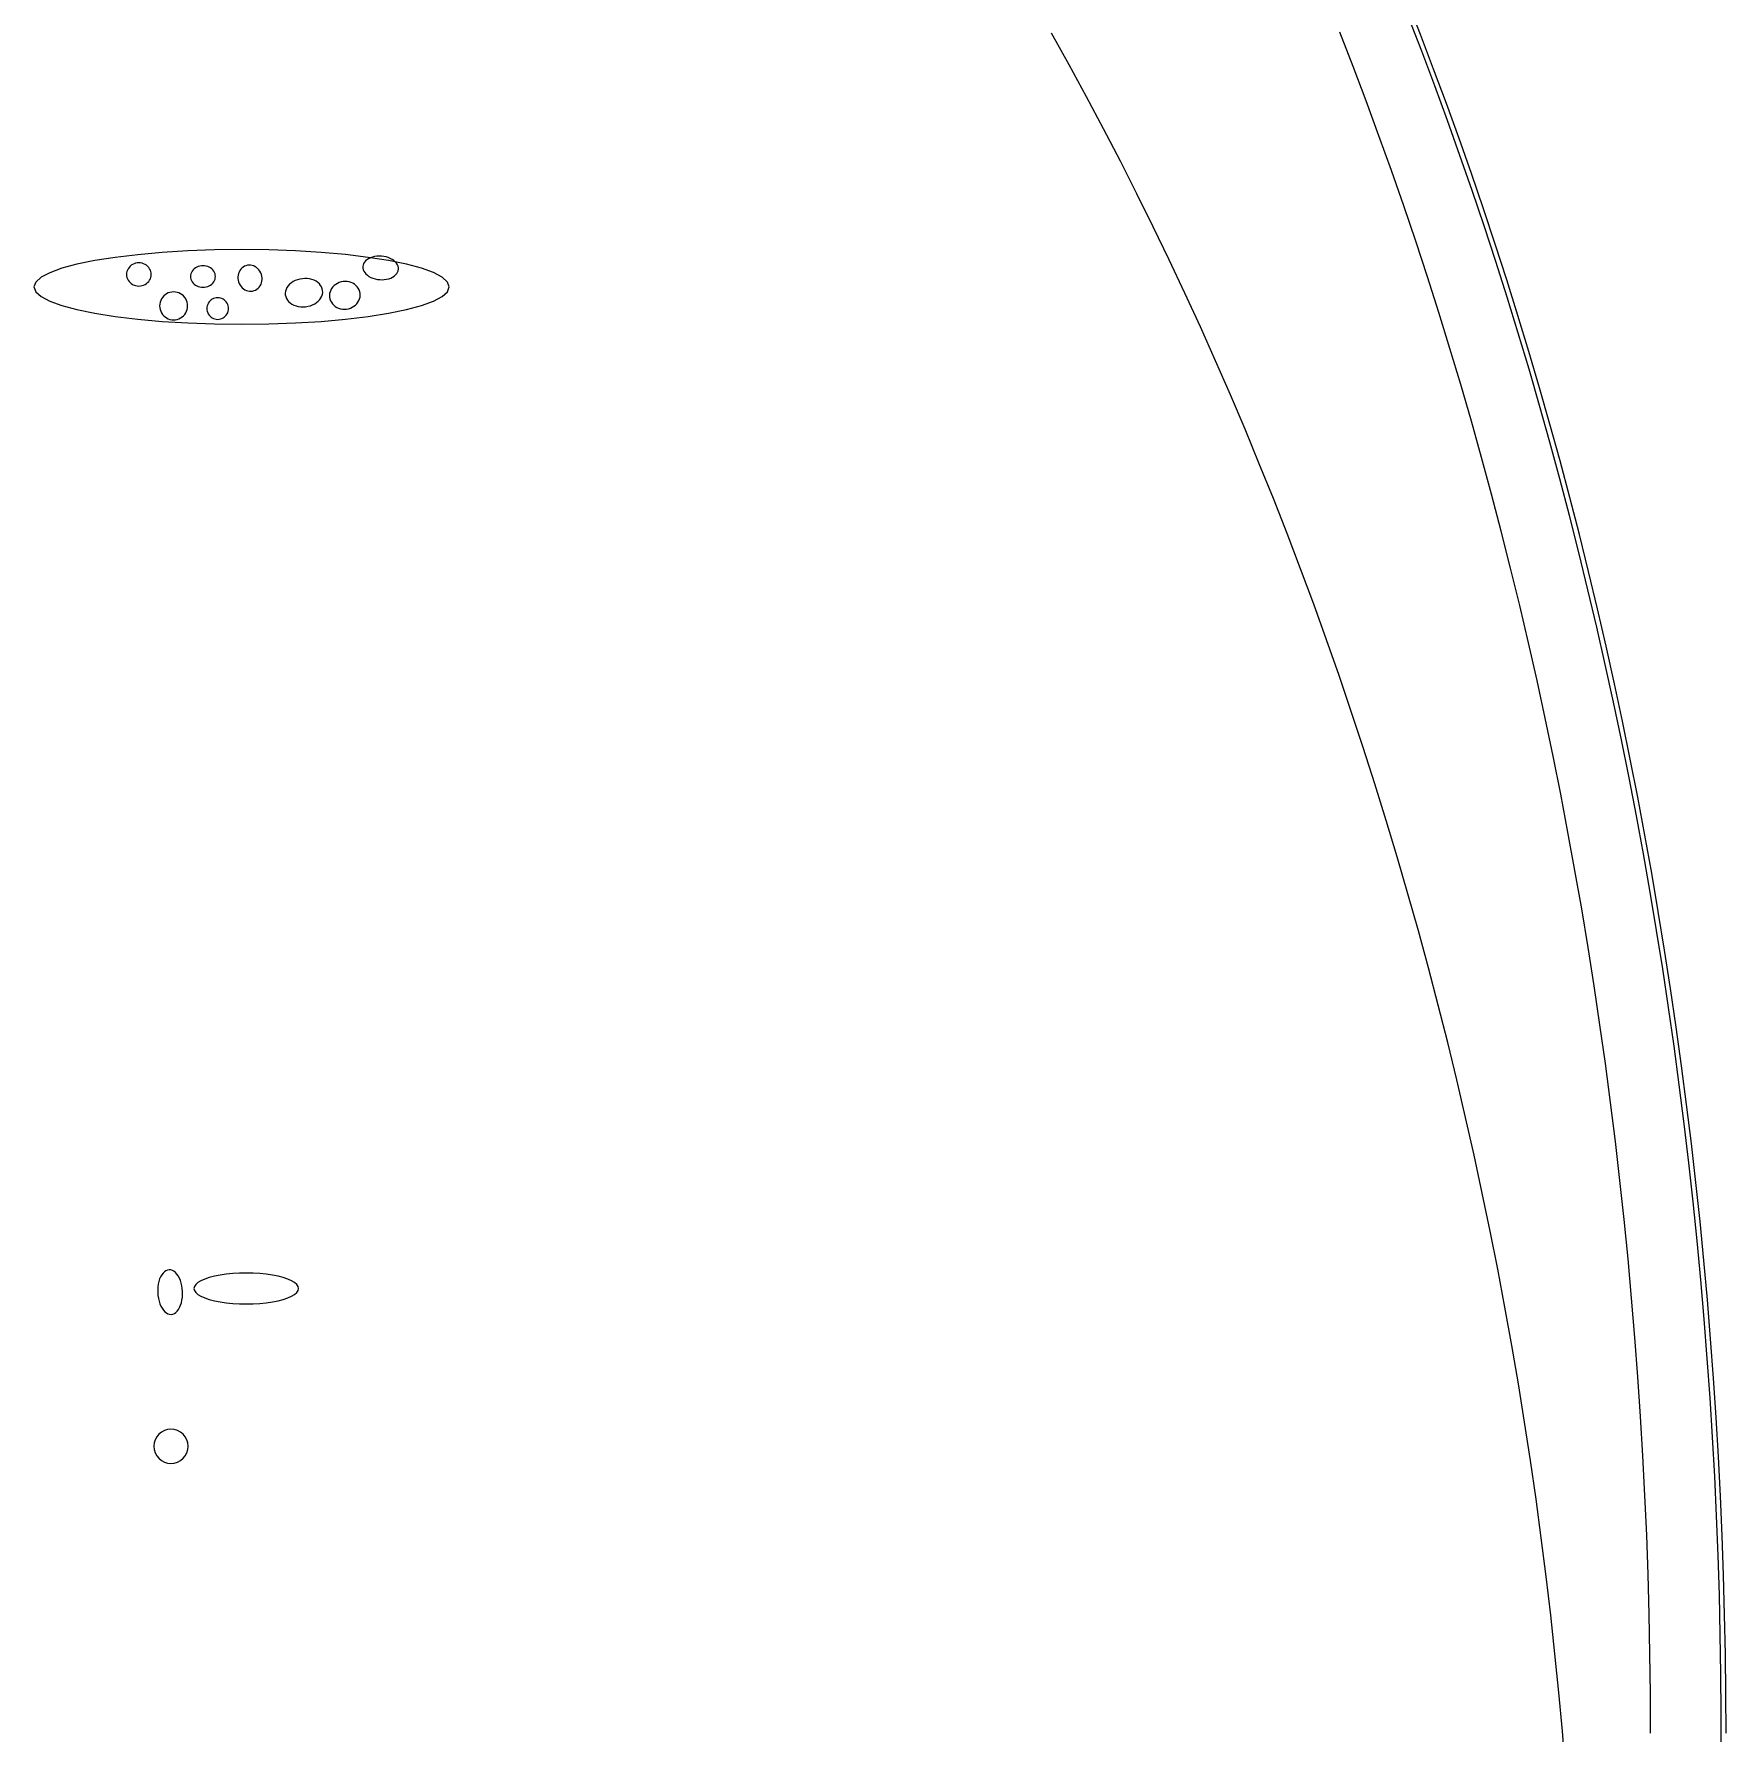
# Model space of a CAD drawing. Extents: x -1 to 217, y -22 to 302.
# Drawn here: x 136.7 to 217.1, y 139.6 to 220.4 of the extents above; entities that cross this region are included whole.
import ezdxf

# ---------------------------------------------------------------- set-up
doc = ezdxf.new("R2010")
doc.units = 0

msp = doc.modelspace()

# ---------------------------------------------------------------- linework, layer by layer
at = {"layer": 'CIRCLES'}
for p, q in [((142.396, 153.429), (142.38, 153.27)), ((142.442, 153.581), (142.396, 153.429)), ((142.517, 153.721), (142.442, 153.581)), ((142.618, 153.845), (142.517, 153.721)), ((142.741, 153.946), (142.618, 153.845)), ((142.882, 154.021), (142.741, 153.946)), ((143.034, 154.067), (142.882, 154.021)), ((143.192, 154.082), (143.034, 154.067)), ((143.351, 154.067), (143.192, 154.082)), ((143.503, 154.021), (143.351, 154.067)), ((143.644, 153.946), (143.503, 154.021)), ((143.767, 153.845), (143.644, 153.946)), ((143.868, 153.721), (143.767, 153.845)), ((143.943, 153.581), (143.868, 153.721)), ((143.989, 153.429), (143.943, 153.581)), ((144.005, 153.27), (143.989, 153.429)), ((142.38, 153.27), (142.396, 153.112)), ((142.396, 153.112), (142.442, 152.959)), ((142.442, 152.959), (142.517, 152.819)), ((142.517, 152.819), (142.618, 152.696)), ((142.618, 152.696), (142.741, 152.595)), ((142.741, 152.595), (142.882, 152.52)), ((143.503, 152.52), (143.644, 152.595)), ((143.644, 152.595), (143.767, 152.696)), ((143.767, 152.696), (143.868, 152.819)), ((143.868, 152.819), (143.943, 152.959)), ((143.943, 152.959), (143.989, 153.112)), ((143.989, 153.112), (144.005, 153.27)), ((142.882, 152.52), (143.034, 152.474)), ((143.034, 152.474), (143.192, 152.458)), ((143.192, 152.458), (143.351, 152.474)), ((143.351, 152.474), (143.503, 152.52))]:
    msp.add_line(p, q, dxfattribs=at)
at = {"layer": 'ELLIPSES'}
for p, q in [((202.58, 220.342), (201.943, 221.964)), ((185.881, 218.905), (185.044, 220.404)), ((199.376, 218.828), (198.741, 220.454)), ((202.638, 219.549), (202.006, 221.176)), ((203.204, 218.709), (202.58, 220.342)), ((186.705, 217.392), (185.881, 218.905)), ((199.998, 217.19), (199.376, 218.828)), ((203.257, 217.911), (202.638, 219.549)), ((203.816, 217.065), (203.204, 218.709)), ((187.517, 215.867), (186.705, 217.392)), ((200.606, 215.541), (199.998, 217.19)), ((203.863, 216.262), (203.257, 217.911)), ((204.415, 215.411), (203.816, 217.065)), ((188.316, 214.329), (187.517, 215.867)), ((204.456, 214.603), (203.863, 216.262)), ((201.202, 213.881), (200.606, 215.541)), ((205, 213.746), (204.415, 215.411)), ((189.102, 212.778), (188.316, 214.329)), ((205.036, 212.933), (204.456, 214.603)), ((201.784, 212.211), (201.202, 213.881)), ((205.573, 212.072), (205, 213.746)), ((189.875, 211.215), (189.102, 212.778)), ((205.603, 211.254), (205.036, 212.933)), ((202.353, 210.531), (201.784, 212.211)), ((206.132, 210.388), (205.573, 212.072)), ((190.636, 209.64), (189.875, 211.215)), ((206.157, 209.565), (205.603, 211.254)), ((142.775, 209.99), (141.618, 209.887)), ((143.998, 210.065), (142.775, 209.99)), ((145.264, 210.11), (143.998, 210.065)), ((146.552, 210.125), (145.264, 210.11)), ((147.84, 210.11), (146.552, 210.125)), ((149.106, 210.065), (147.84, 210.11)), ((150.328, 209.991), (149.106, 210.065)), ((151.486, 209.889), (150.328, 209.991)), ((202.909, 208.84), (202.353, 210.531)), ((206.679, 208.694), (206.132, 210.388)), ((138.006, 209.239), (137.435, 209.031)), ((138.723, 209.431), (138.006, 209.239)), ((139.574, 209.606), (138.723, 209.431)), ((140.544, 209.759), (139.574, 209.606)), ((141.618, 209.887), (140.544, 209.759)), ((141.098, 209.089), (141.083, 209.019)), ((141.123, 209.157), (141.098, 209.089)), ((141.157, 209.222), (141.123, 209.157)), ((141.2, 209.282), (141.157, 209.222)), ((141.251, 209.336), (141.2, 209.282)), ((141.309, 209.383), (141.251, 209.336)), ((141.373, 209.423), (141.309, 209.383)), ((141.443, 209.455), (141.373, 209.423)), ((141.516, 209.478), (141.443, 209.455)), ((141.591, 209.492), (141.516, 209.478)), ((141.668, 209.497), (141.591, 209.492)), ((141.746, 209.492), (141.668, 209.497)), ((141.821, 209.478), (141.746, 209.492)), ((141.894, 209.455), (141.821, 209.478)), ((141.964, 209.423), (141.894, 209.455)), ((142.028, 209.383), (141.964, 209.423)), ((142.086, 209.336), (142.028, 209.383)), ((142.137, 209.282), (142.086, 209.336)), ((142.18, 209.222), (142.137, 209.282)), ((142.214, 209.157), (142.18, 209.222)), ((142.239, 209.089), (142.214, 209.157)), ((142.254, 209.019), (142.239, 209.089)), ((144.204, 209.107), (144.17, 209.047)), ((144.247, 209.163), (144.204, 209.107)), ((144.298, 209.213), (144.247, 209.163)), ((144.356, 209.257), (144.298, 209.213)), ((144.421, 209.295), (144.356, 209.257)), ((144.49, 209.324), (144.421, 209.295)), ((144.563, 209.346), (144.49, 209.324)), ((144.639, 209.359), (144.563, 209.346)), ((144.716, 209.363), (144.639, 209.359)), ((144.794, 209.359), (144.716, 209.363)), ((144.87, 209.346), (144.794, 209.359)), ((144.943, 209.324), (144.87, 209.346)), ((145.012, 209.295), (144.943, 209.324)), ((145.077, 209.257), (145.012, 209.295)), ((145.135, 209.213), (145.077, 209.257)), ((145.186, 209.163), (145.135, 209.213)), ((145.229, 209.107), (145.186, 209.163)), ((145.263, 209.047), (145.229, 209.107)), ((146.466, 209.13), (146.43, 209.061)), ((146.511, 209.193), (146.466, 209.13)), ((146.563, 209.248), (146.511, 209.193)), ((146.622, 209.295), (146.563, 209.248)), ((146.686, 209.333), (146.622, 209.295)), ((146.756, 209.362), (146.686, 209.333)), ((146.828, 209.381), (146.756, 209.362)), ((146.903, 209.389), (146.828, 209.381)), ((146.978, 209.386), (146.903, 209.389)), ((147.053, 209.373), (146.978, 209.386)), ((147.126, 209.35), (147.053, 209.373)), ((147.197, 209.316), (147.126, 209.35)), ((147.263, 209.274), (147.197, 209.316)), ((147.324, 209.222), (147.263, 209.274)), ((147.378, 209.163), (147.324, 209.222)), ((147.425, 209.098), (147.378, 209.163)), ((147.464, 209.026), (147.425, 209.098)), ((152.559, 209.76), (151.486, 209.889)), ((152.321, 209.393), (152.308, 209.321)), ((152.308, 209.321), (152.31, 209.247)), ((152.31, 209.247), (152.326, 209.174)), ((152.348, 209.463), (152.321, 209.393)), ((152.326, 209.174), (152.356, 209.103)), ((152.388, 209.529), (152.348, 209.463)), ((152.356, 209.103), (152.401, 209.034)), ((152.442, 209.59), (152.388, 209.529)), ((152.509, 209.646), (152.442, 209.59)), ((152.586, 209.696), (152.509, 209.646)), ((153.53, 209.607), (152.559, 209.76)), ((152.673, 209.737), (152.586, 209.696)), ((152.768, 209.771), (152.673, 209.737)), ((152.87, 209.796), (152.768, 209.771)), ((152.977, 209.811), (152.87, 209.796)), ((153.086, 209.817), (152.977, 209.811)), ((153.197, 209.814), (153.086, 209.817)), ((153.308, 209.8), (153.197, 209.814)), ((153.415, 209.778), (153.308, 209.8)), ((153.519, 209.747), (153.415, 209.778)), ((153.616, 209.707), (153.519, 209.747)), ((154.381, 209.433), (153.53, 209.607)), ((153.705, 209.66), (153.616, 209.707)), ((153.784, 209.605), (153.705, 209.66)), ((153.853, 209.545), (153.784, 209.605)), ((153.91, 209.48), (153.853, 209.545)), ((153.955, 209.411), (153.91, 209.48)), ((153.985, 209.339), (153.955, 209.411)), ((153.963, 209.051), (153.99, 209.121)), ((154.001, 209.266), (153.985, 209.339)), ((153.99, 209.121), (154.003, 209.193)), ((154.003, 209.193), (154.001, 209.266)), ((155.098, 209.241), (154.381, 209.433)), ((155.669, 209.033), (155.098, 209.241)), ((191.383, 208.053), (190.636, 209.64)), ((206.698, 207.867), (206.157, 209.565)), ((136.768, 208.584), (136.684, 208.353)), ((136.684, 208.353), (136.768, 208.122)), ((137.02, 208.811), (136.768, 208.584)), ((137.435, 209.031), (137.02, 208.811)), ((141.083, 209.019), (141.078, 208.947)), ((141.078, 208.947), (141.083, 208.875)), ((141.083, 208.875), (141.098, 208.804)), ((141.098, 208.804), (141.123, 208.736)), ((141.123, 208.736), (141.157, 208.672)), ((141.157, 208.672), (141.2, 208.612)), ((141.2, 208.612), (141.251, 208.558)), ((141.251, 208.558), (141.309, 208.51)), ((141.309, 208.51), (141.373, 208.47)), ((141.373, 208.47), (141.443, 208.438)), ((141.443, 208.438), (141.516, 208.415)), ((141.516, 208.415), (141.591, 208.401)), ((141.591, 208.401), (141.668, 208.397)), ((141.668, 208.397), (141.746, 208.401)), ((141.746, 208.401), (141.821, 208.415)), ((141.821, 208.415), (141.894, 208.438)), ((141.894, 208.438), (141.964, 208.47)), ((141.964, 208.47), (142.028, 208.51)), ((142.028, 208.51), (142.086, 208.558)), ((142.086, 208.558), (142.137, 208.612)), ((142.137, 208.612), (142.18, 208.672)), ((142.18, 208.672), (142.214, 208.736)), ((142.214, 208.736), (142.239, 208.804)), ((142.239, 208.804), (142.254, 208.875)), ((142.259, 208.947), (142.254, 209.019)), ((142.254, 208.875), (142.259, 208.947)), ((144.13, 208.918), (144.125, 208.852)), ((144.125, 208.852), (144.13, 208.785)), ((144.145, 208.984), (144.13, 208.918)), ((144.13, 208.785), (144.145, 208.719)), ((144.17, 209.047), (144.145, 208.984)), ((144.145, 208.719), (144.17, 208.656)), ((144.17, 208.656), (144.204, 208.596)), ((144.204, 208.596), (144.247, 208.54)), ((144.247, 208.54), (144.298, 208.49)), ((144.298, 208.49), (144.356, 208.446)), ((144.356, 208.446), (144.421, 208.408)), ((144.421, 208.408), (144.49, 208.379)), ((144.49, 208.379), (144.563, 208.357)), ((144.563, 208.357), (144.639, 208.344)), ((144.639, 208.344), (144.716, 208.34)), ((144.716, 208.34), (144.794, 208.344)), ((144.794, 208.344), (144.87, 208.357)), ((144.87, 208.357), (144.943, 208.379)), ((144.943, 208.379), (145.012, 208.408)), ((145.012, 208.408), (145.077, 208.446)), ((145.077, 208.446), (145.135, 208.49)), ((145.135, 208.49), (145.186, 208.54)), ((145.186, 208.54), (145.229, 208.596)), ((145.229, 208.596), (145.263, 208.656)), ((145.288, 208.984), (145.263, 209.047)), ((145.263, 208.656), (145.288, 208.719)), ((145.303, 208.918), (145.288, 208.984)), ((145.288, 208.719), (145.303, 208.785)), ((145.308, 208.852), (145.303, 208.918)), ((145.303, 208.785), (145.308, 208.852)), ((146.384, 208.91), (146.376, 208.83)), ((146.376, 208.83), (146.377, 208.749)), ((146.377, 208.749), (146.389, 208.669)), ((146.402, 208.987), (146.384, 208.91)), ((146.389, 208.669), (146.41, 208.59)), ((146.43, 209.061), (146.402, 208.987)), ((146.41, 208.59), (146.44, 208.514)), ((146.44, 208.514), (146.479, 208.443)), ((146.479, 208.443), (146.526, 208.377)), ((146.526, 208.377), (146.581, 208.318)), ((146.581, 208.318), (146.642, 208.267)), ((147.283, 208.245), (147.342, 208.292)), ((147.342, 208.292), (147.394, 208.348)), ((147.394, 208.348), (147.439, 208.41)), ((147.439, 208.41), (147.475, 208.479)), ((147.495, 208.951), (147.464, 209.026)), ((147.475, 208.479), (147.502, 208.553)), ((147.516, 208.872), (147.495, 208.951)), ((147.502, 208.553), (147.52, 208.63)), ((147.527, 208.791), (147.516, 208.872)), ((147.52, 208.63), (147.529, 208.71)), ((147.529, 208.71), (147.527, 208.791)), ((148.709, 208.324), (148.667, 208.24)), ((148.765, 208.404), (148.709, 208.324)), ((148.834, 208.478), (148.765, 208.404)), ((148.915, 208.546), (148.834, 208.478)), ((149.006, 208.605), (148.915, 208.546)), ((149.105, 208.656), (149.006, 208.605)), ((149.212, 208.697), (149.105, 208.656)), ((149.324, 208.727), (149.212, 208.697)), ((149.439, 208.746), (149.324, 208.727)), ((149.556, 208.753), (149.439, 208.746)), ((149.672, 208.75), (149.556, 208.753)), ((149.785, 208.734), (149.672, 208.75)), ((149.894, 208.708), (149.785, 208.734)), ((149.996, 208.671), (149.894, 208.708)), ((150.09, 208.623), (149.996, 208.671)), ((150.174, 208.567), (150.09, 208.623)), ((150.247, 208.502), (150.174, 208.567)), ((150.307, 208.429), (150.247, 208.502)), ((150.354, 208.351), (150.307, 208.429)), ((150.386, 208.269), (150.354, 208.351)), ((150.831, 208.282), (150.787, 208.205)), ((150.886, 208.354), (150.831, 208.282)), ((150.951, 208.419), (150.886, 208.354)), ((151.024, 208.476), (150.951, 208.419)), ((151.105, 208.524), (151.024, 208.476)), ((151.192, 208.563), (151.105, 208.524)), ((151.283, 208.591), (151.192, 208.563)), ((151.377, 208.608), (151.283, 208.591)), ((151.473, 208.614), (151.377, 208.608)), ((151.568, 208.609), (151.473, 208.614)), ((151.662, 208.593), (151.568, 208.609)), ((151.752, 208.565), (151.662, 208.593)), ((151.837, 208.528), (151.752, 208.565)), ((151.915, 208.48), (151.837, 208.528)), ((151.986, 208.424), (151.915, 208.48)), ((152.047, 208.359), (151.986, 208.424)), ((152.099, 208.288), (152.047, 208.359)), ((152.139, 208.211), (152.099, 208.288)), ((152.401, 209.034), (152.458, 208.969)), ((152.458, 208.969), (152.527, 208.908)), ((152.527, 208.908), (152.606, 208.854)), ((152.606, 208.854), (152.695, 208.807)), ((152.695, 208.807), (152.792, 208.767)), ((152.792, 208.767), (152.896, 208.736)), ((152.896, 208.736), (153.003, 208.713)), ((153.003, 208.713), (153.114, 208.7)), ((153.114, 208.7), (153.225, 208.697)), ((153.225, 208.697), (153.334, 208.703)), ((153.334, 208.703), (153.441, 208.718)), ((153.441, 208.718), (153.543, 208.743)), ((153.543, 208.743), (153.638, 208.776)), ((153.638, 208.776), (153.725, 208.818)), ((153.725, 208.818), (153.802, 208.867)), ((153.802, 208.867), (153.869, 208.923)), ((153.869, 208.923), (153.922, 208.985)), ((153.922, 208.985), (153.963, 209.051)), ((156.084, 208.814), (155.669, 209.033)), ((156.336, 208.586), (156.084, 208.814)), ((156.42, 208.355), (156.336, 208.586)), ((156.336, 208.124), (156.42, 208.355)), ((203.451, 207.14), (202.909, 208.84)), ((207.212, 206.991), (206.679, 208.694)), ((136.768, 208.122), (137.02, 207.894)), ((137.02, 207.894), (137.435, 207.675)), ((137.435, 207.675), (138.006, 207.467)), ((142.661, 207.541), (142.655, 207.454)), ((142.678, 207.626), (142.661, 207.541)), ((142.706, 207.709), (142.678, 207.626)), ((142.744, 207.787), (142.706, 207.709)), ((142.793, 207.859), (142.744, 207.787)), ((142.85, 207.924), (142.793, 207.859)), ((142.915, 207.981), (142.85, 207.924)), ((142.987, 208.03), (142.915, 207.981)), ((143.065, 208.068), (142.987, 208.03)), ((143.148, 208.096), (143.065, 208.068)), ((143.233, 208.113), (143.148, 208.096)), ((143.32, 208.119), (143.233, 208.113)), ((143.406, 208.113), (143.32, 208.119)), ((143.491, 208.096), (143.406, 208.113)), ((143.574, 208.068), (143.491, 208.096)), ((143.652, 208.03), (143.574, 208.068)), ((143.724, 207.981), (143.652, 208.03)), ((143.789, 207.924), (143.724, 207.981)), ((143.846, 207.859), (143.789, 207.924)), ((143.895, 207.787), (143.846, 207.859)), ((143.933, 207.709), (143.895, 207.787)), ((143.961, 207.626), (143.933, 207.709)), ((143.978, 207.541), (143.961, 207.626)), ((143.984, 207.454), (143.978, 207.541)), ((144.94, 207.524), (144.919, 207.46)), ((144.97, 207.584), (144.94, 207.524)), ((145.007, 207.64), (144.97, 207.584)), ((145.052, 207.691), (145.007, 207.64)), ((145.102, 207.735), (145.052, 207.691)), ((145.158, 207.772), (145.102, 207.735)), ((145.218, 207.802), (145.158, 207.772)), ((145.282, 207.824), (145.218, 207.802)), ((145.348, 207.837), (145.282, 207.824)), ((145.415, 207.841), (145.348, 207.837)), ((145.482, 207.837), (145.415, 207.841)), ((145.548, 207.824), (145.482, 207.837)), ((145.612, 207.802), (145.548, 207.824)), ((145.672, 207.772), (145.612, 207.802)), ((145.728, 207.735), (145.672, 207.772)), ((145.778, 207.691), (145.728, 207.735)), ((145.823, 207.64), (145.778, 207.691)), ((145.86, 207.584), (145.823, 207.64)), ((145.89, 207.524), (145.86, 207.584)), ((145.911, 207.46), (145.89, 207.524)), ((146.642, 208.267), (146.708, 208.224)), ((146.708, 208.224), (146.778, 208.191)), ((146.778, 208.191), (146.851, 208.168)), ((146.851, 208.168), (146.926, 208.154)), ((146.926, 208.154), (147.002, 208.152)), ((147.002, 208.152), (147.076, 208.16)), ((147.076, 208.16), (147.149, 208.178)), ((147.149, 208.178), (147.218, 208.207)), ((147.218, 208.207), (147.283, 208.245)), ((148.639, 208.154), (148.626, 208.065)), ((148.626, 208.065), (148.628, 207.978)), ((148.628, 207.978), (148.646, 207.892)), ((148.667, 208.24), (148.639, 208.154)), ((148.646, 207.892), (148.679, 207.809)), ((148.679, 207.809), (148.725, 207.731)), ((148.725, 207.731), (148.786, 207.659)), ((148.786, 207.659), (148.859, 207.594)), ((148.859, 207.594), (148.943, 207.537)), ((148.943, 207.537), (149.037, 207.49)), ((149.037, 207.49), (149.139, 207.452)), ((149.82, 207.464), (149.927, 207.504)), ((149.927, 207.504), (150.027, 207.555)), ((150.027, 207.555), (150.117, 207.614)), ((150.117, 207.614), (150.198, 207.682)), ((150.198, 207.682), (150.267, 207.756)), ((150.267, 207.756), (150.323, 207.836)), ((150.323, 207.836), (150.366, 207.92)), ((150.366, 207.92), (150.393, 208.007)), ((150.404, 208.183), (150.386, 208.269)), ((150.393, 208.007), (150.406, 208.095)), ((150.406, 208.095), (150.404, 208.183)), ((150.734, 208.038), (150.725, 207.952)), ((150.725, 207.952), (150.73, 207.866)), ((150.73, 207.866), (150.746, 207.782)), ((150.754, 208.123), (150.734, 208.038)), ((150.746, 207.782), (150.775, 207.7)), ((150.787, 208.205), (150.754, 208.123)), ((150.775, 207.7), (150.816, 207.623)), ((150.816, 207.623), (150.867, 207.552)), ((150.867, 207.552), (150.929, 207.487)), ((150.929, 207.487), (150.999, 207.431)), ((151.89, 207.435), (151.964, 207.492)), ((151.964, 207.492), (152.028, 207.557)), ((152.028, 207.557), (152.083, 207.629)), ((152.083, 207.629), (152.127, 207.707)), ((152.127, 207.707), (152.16, 207.788)), ((152.168, 208.129), (152.139, 208.211)), ((152.16, 207.788), (152.181, 207.873)), ((152.185, 208.045), (152.168, 208.129)), ((152.181, 207.873), (152.189, 207.959)), ((152.189, 207.959), (152.185, 208.045)), ((155.098, 207.469), (155.669, 207.677)), ((155.669, 207.677), (156.084, 207.897)), ((156.084, 207.897), (156.336, 208.124)), ((192.117, 206.455), (191.383, 208.053)), ((207.225, 206.159), (206.698, 207.867)), ((138.006, 207.467), (138.723, 207.275)), ((138.723, 207.275), (139.574, 207.101)), ((139.574, 207.101), (140.545, 206.948)), ((140.545, 206.948), (141.618, 206.819)), ((141.618, 206.819), (142.776, 206.717)), ((142.655, 207.454), (142.661, 207.368)), ((142.661, 207.368), (142.678, 207.283)), ((142.678, 207.283), (142.706, 207.2)), ((142.706, 207.2), (142.744, 207.122)), ((142.744, 207.122), (142.793, 207.05)), ((142.776, 206.717), (143.998, 206.643)), ((142.793, 207.05), (142.85, 206.985)), ((142.85, 206.985), (142.915, 206.928)), ((142.915, 206.928), (142.987, 206.879)), ((142.987, 206.879), (143.065, 206.841)), ((143.065, 206.841), (143.148, 206.813)), ((143.148, 206.813), (143.233, 206.796)), ((143.233, 206.796), (143.32, 206.79)), ((143.32, 206.79), (143.406, 206.796)), ((143.406, 206.796), (143.491, 206.813)), ((143.491, 206.813), (143.574, 206.841)), ((143.574, 206.841), (143.652, 206.879)), ((143.652, 206.879), (143.724, 206.928)), ((143.724, 206.928), (143.789, 206.985)), ((143.789, 206.985), (143.846, 207.05)), ((143.846, 207.05), (143.895, 207.122)), ((143.895, 207.122), (143.933, 207.2)), ((143.933, 207.2), (143.961, 207.283)), ((143.961, 207.283), (143.978, 207.368)), ((143.978, 207.368), (143.984, 207.454)), ((144.906, 207.395), (144.901, 207.328)), ((144.901, 207.328), (144.906, 207.26)), ((144.919, 207.46), (144.906, 207.395)), ((144.906, 207.26), (144.919, 207.195)), ((144.919, 207.195), (144.94, 207.131)), ((144.94, 207.131), (144.97, 207.071)), ((144.97, 207.071), (145.007, 207.015)), ((145.007, 207.015), (145.052, 206.964)), ((145.052, 206.964), (145.102, 206.92)), ((145.102, 206.92), (145.158, 206.883)), ((145.158, 206.883), (145.218, 206.853)), ((145.218, 206.853), (145.282, 206.831)), ((145.282, 206.831), (145.348, 206.818)), ((145.348, 206.818), (145.415, 206.814)), ((145.415, 206.814), (145.482, 206.818)), ((145.482, 206.818), (145.548, 206.831)), ((145.548, 206.831), (145.612, 206.853)), ((145.612, 206.853), (145.672, 206.883)), ((145.672, 206.883), (145.728, 206.92)), ((145.728, 206.92), (145.778, 206.964)), ((145.778, 206.964), (145.823, 207.015)), ((145.823, 207.015), (145.86, 207.071)), ((145.86, 207.071), (145.89, 207.131)), ((145.89, 207.131), (145.911, 207.195)), ((145.924, 207.395), (145.911, 207.46)), ((145.911, 207.195), (145.924, 207.26)), ((145.929, 207.328), (145.924, 207.395)), ((145.924, 207.26), (145.929, 207.328)), ((149.106, 206.643), (150.328, 206.718)), ((149.139, 207.452), (149.247, 207.426)), ((149.247, 207.426), (149.361, 207.411)), ((149.361, 207.411), (149.476, 207.407)), ((149.476, 207.407), (149.593, 207.414)), ((149.593, 207.414), (149.708, 207.434)), ((149.708, 207.434), (149.82, 207.464)), ((150.328, 206.718), (151.486, 206.821)), ((150.999, 207.431), (151.078, 207.383)), ((151.078, 207.383), (151.163, 207.346)), ((151.163, 207.346), (151.253, 207.318)), ((151.253, 207.318), (151.346, 207.302)), ((151.346, 207.302), (151.442, 207.297)), ((151.442, 207.297), (151.537, 207.303)), ((151.486, 206.821), (152.559, 206.949)), ((151.537, 207.303), (151.632, 207.32)), ((151.632, 207.32), (151.723, 207.348)), ((151.723, 207.348), (151.81, 207.387)), ((151.81, 207.387), (151.89, 207.435)), ((152.559, 206.949), (153.53, 207.102)), ((153.53, 207.102), (154.381, 207.277)), ((154.381, 207.277), (155.098, 207.469)), ((203.98, 205.43), (203.451, 207.14)), ((207.732, 205.279), (207.212, 206.991)), ((143.998, 206.643), (145.264, 206.598)), ((145.264, 206.598), (146.552, 206.583)), ((146.552, 206.583), (147.84, 206.598)), ((147.84, 206.598), (149.106, 206.643)), ((192.838, 204.845), (192.117, 206.455)), ((207.739, 204.443), (207.225, 206.159)), ((204.495, 203.711), (203.98, 205.43)), ((208.238, 203.559), (207.732, 205.279)), ((193.545, 203.225), (192.838, 204.845)), ((208.239, 202.718), (207.739, 204.443)), ((204.996, 201.982), (204.495, 203.711)), ((208.731, 201.829), (208.238, 203.559)), ((194.239, 201.594), (193.545, 203.225)), ((208.726, 200.984), (208.239, 202.718)), ((205.484, 200.245), (204.996, 201.982)), ((209.21, 200.092), (208.731, 201.829)), ((194.919, 199.952), (194.239, 201.594)), ((205.957, 198.5), (205.484, 200.245)), ((209.2, 199.242), (208.726, 200.984)), ((195.586, 198.3), (194.919, 199.952)), ((209.676, 198.346), (209.21, 200.092)), ((209.659, 197.492), (209.2, 199.242)), ((196.238, 196.637), (195.586, 198.3)), ((206.417, 196.746), (205.957, 198.5)), ((210.128, 196.592), (209.676, 198.346)), ((210.105, 195.734), (209.659, 197.492)), ((196.877, 194.965), (196.238, 196.637)), ((206.863, 194.984), (206.417, 196.746)), ((210.566, 194.831), (210.128, 196.592)), ((210.537, 193.969), (210.105, 195.734)), ((197.502, 193.284), (196.877, 194.965)), ((207.295, 193.214), (206.863, 194.984)), ((210.99, 193.062), (210.566, 194.831)), ((210.956, 192.196), (210.537, 193.969)), ((198.112, 191.593), (197.502, 193.284)), ((207.713, 191.436), (207.295, 193.214)), ((211.401, 191.286), (210.99, 193.062)), ((211.36, 190.416), (210.956, 192.196)), ((198.709, 189.894), (198.112, 191.593)), ((208.117, 189.652), (207.713, 191.436)), ((211.797, 189.503), (211.401, 191.286)), ((199.291, 188.185), (198.709, 189.894)), ((211.751, 188.629), (211.36, 190.416)), ((208.506, 187.86), (208.117, 189.652)), ((212.18, 187.714), (211.797, 189.503)), ((199.858, 186.468), (199.291, 188.185)), ((212.127, 186.836), (211.751, 188.629)), ((208.882, 186.061), (208.506, 187.86)), ((212.549, 185.918), (212.18, 187.714)), ((212.489, 185.036), (212.127, 186.836)), ((200.411, 184.743), (199.858, 186.468)), ((209.243, 184.256), (208.882, 186.061)), ((212.903, 184.115), (212.549, 185.918)), ((212.838, 183.231), (212.489, 185.036)), ((200.95, 183.01), (200.411, 184.743)), ((209.589, 182.444), (209.243, 184.256)), ((213.244, 182.307), (212.903, 184.115)), ((201.474, 181.269), (200.95, 183.01)), ((213.172, 181.419), (212.838, 183.231)), ((209.921, 180.626), (209.589, 182.444)), ((213.57, 180.493), (213.244, 182.307)), ((201.983, 179.521), (201.474, 181.269)), ((213.492, 179.602), (213.172, 181.419)), ((210.239, 178.803), (209.921, 180.626)), ((213.882, 178.674), (213.57, 180.493)), ((202.477, 177.765), (201.983, 179.521)), ((213.797, 177.779), (213.492, 179.602)), ((210.543, 176.974), (210.239, 178.803)), ((214.18, 176.849), (213.882, 178.674)), ((202.957, 176.003), (202.477, 177.765)), ((214.089, 175.951), (213.797, 177.779)), ((210.831, 175.14), (210.543, 176.974)), ((214.464, 175.019), (214.18, 176.849)), ((203.421, 174.234), (202.957, 176.003)), ((214.366, 174.118), (214.089, 175.951)), ((211.106, 173.3), (210.831, 175.14)), ((214.733, 173.185), (214.464, 175.019)), ((203.871, 172.458), (203.421, 174.234)), ((214.628, 172.281), (214.366, 174.118)), ((211.365, 171.456), (211.106, 173.3)), ((214.988, 171.346), (214.733, 173.185)), ((204.305, 170.677), (203.871, 172.458)), ((214.877, 170.439), (214.628, 172.281)), ((211.61, 169.608), (211.365, 171.456)), ((215.229, 169.503), (214.988, 171.346)), ((204.724, 168.89), (204.305, 170.677)), ((215.11, 168.593), (214.877, 170.439)), ((211.84, 167.755), (211.61, 169.608)), ((205.128, 167.097), (204.724, 168.89)), ((215.455, 167.655), (215.229, 169.503)), ((215.33, 166.744), (215.11, 168.593)), ((212.056, 165.898), (211.84, 167.755)), ((215.667, 165.804), (215.455, 167.655)), ((205.517, 165.299), (205.128, 167.097)), ((215.535, 164.89), (215.33, 166.744)), ((212.256, 164.037), (212.056, 165.898)), ((215.864, 163.95), (215.667, 165.804)), ((205.89, 163.495), (205.517, 165.299)), ((215.725, 163.033), (215.535, 164.89)), ((212.442, 162.173), (212.256, 164.037)), ((216.046, 162.092), (215.864, 163.95)), ((206.248, 161.688), (205.89, 163.495)), ((215.901, 161.173), (215.725, 163.033)), ((142.818, 161.499), (142.757, 161.419)), ((142.884, 161.564), (142.818, 161.499)), ((142.955, 161.612), (142.884, 161.564)), ((143.029, 161.643), (142.955, 161.612)), ((143.106, 161.655), (143.029, 161.643)), ((143.183, 161.65), (143.106, 161.655)), ((143.26, 161.626), (143.183, 161.65)), ((143.335, 161.585), (143.26, 161.626)), ((143.407, 161.527), (143.335, 161.585)), ((143.475, 161.453), (143.407, 161.527)), ((146.128, 161.475), (145.82, 161.444)), ((146.446, 161.494), (146.128, 161.475)), ((146.771, 161.501), (146.446, 161.494)), ((147.095, 161.495), (146.771, 161.501)), ((147.414, 161.476), (147.095, 161.495)), ((147.722, 161.446), (147.414, 161.476)), ((206.59, 159.875), (206.248, 161.688)), ((212.614, 160.306), (212.442, 162.173)), ((216.215, 160.231), (216.046, 162.092)), ((142.573, 160.843), (142.564, 160.706)), ((142.564, 160.706), (142.565, 160.568)), ((142.592, 160.975), (142.573, 160.843)), ((142.62, 161.101), (142.592, 160.975)), ((142.657, 161.219), (142.62, 161.101)), ((142.703, 161.325), (142.657, 161.219)), ((142.757, 161.419), (142.703, 161.325)), ((143.537, 161.364), (143.475, 161.453)), ((143.593, 161.262), (143.537, 161.364)), ((143.641, 161.149), (143.593, 161.262)), ((143.681, 161.026), (143.641, 161.149)), ((143.712, 160.896), (143.681, 161.026)), ((143.733, 160.76), (143.712, 160.896)), ((143.745, 160.622), (143.733, 160.76)), ((144.307, 160.86), (144.286, 160.764)), ((144.286, 160.764), (144.308, 160.669)), ((144.371, 160.954), (144.307, 160.86)), ((144.308, 160.669), (144.371, 160.575)), ((144.475, 161.045), (144.371, 160.954)), ((144.619, 161.132), (144.475, 161.045)), ((144.799, 161.212), (144.619, 161.132)), ((145.014, 161.284), (144.799, 161.212)), ((145.258, 161.347), (145.014, 161.284)), ((145.528, 161.401), (145.258, 161.347)), ((145.82, 161.444), (145.528, 161.401)), ((148.013, 161.404), (147.722, 161.446)), ((148.284, 161.35), (148.013, 161.404)), ((148.528, 161.287), (148.284, 161.35)), ((148.743, 161.216), (148.528, 161.287)), ((148.923, 161.136), (148.743, 161.216)), ((149.067, 161.05), (148.923, 161.136)), ((149.172, 160.959), (149.067, 161.05)), ((149.235, 160.865), (149.172, 160.959)), ((149.172, 160.579), (149.235, 160.674)), ((149.257, 160.769), (149.235, 160.865)), ((149.235, 160.674), (149.257, 160.769)), ((216.062, 159.31), (215.901, 161.173)), ((142.565, 160.568), (142.577, 160.429)), ((142.577, 160.429), (142.598, 160.294)), ((142.598, 160.294), (142.629, 160.164)), ((142.629, 160.164), (142.669, 160.041)), ((142.669, 160.041), (142.717, 159.928)), ((142.717, 159.928), (142.773, 159.826)), ((143.553, 159.77), (143.607, 159.864)), ((143.607, 159.864), (143.653, 159.971)), ((143.653, 159.971), (143.69, 160.088)), ((143.69, 160.088), (143.718, 160.214)), ((143.718, 160.214), (143.737, 160.347)), ((143.737, 160.347), (143.746, 160.484)), ((143.746, 160.484), (143.745, 160.622)), ((144.371, 160.575), (144.476, 160.484)), ((144.476, 160.484), (144.62, 160.398)), ((144.62, 160.398), (144.8, 160.318)), ((144.8, 160.318), (145.015, 160.246)), ((145.015, 160.246), (145.259, 160.183)), ((145.259, 160.183), (145.529, 160.13)), ((145.529, 160.13), (145.821, 160.088)), ((145.821, 160.088), (146.129, 160.058)), ((146.129, 160.058), (146.448, 160.039)), ((146.448, 160.039), (146.772, 160.033)), ((146.772, 160.033), (147.097, 160.04)), ((147.097, 160.04), (147.415, 160.059)), ((147.415, 160.059), (147.723, 160.09)), ((147.723, 160.09), (148.015, 160.133)), ((148.015, 160.133), (148.285, 160.186)), ((148.285, 160.186), (148.529, 160.25)), ((148.529, 160.25), (148.743, 160.322)), ((148.743, 160.322), (148.924, 160.402)), ((148.924, 160.402), (149.068, 160.488)), ((149.068, 160.488), (149.172, 160.579)), ((206.917, 158.059), (206.59, 159.875)), ((212.77, 158.436), (212.614, 160.306)), ((216.368, 158.368), (216.215, 160.231)), ((142.773, 159.826), (142.835, 159.737)), ((142.835, 159.737), (142.903, 159.663)), ((142.903, 159.663), (142.975, 159.605)), ((142.975, 159.605), (143.05, 159.564)), ((143.05, 159.564), (143.127, 159.54)), ((143.127, 159.54), (143.204, 159.535)), ((143.204, 159.535), (143.281, 159.547)), ((143.281, 159.547), (143.355, 159.578)), ((143.355, 159.578), (143.426, 159.626)), ((143.426, 159.626), (143.492, 159.69)), ((143.492, 159.69), (143.553, 159.77)), ((216.209, 157.445), (216.062, 159.31)), ((212.911, 156.563), (212.77, 158.436)), ((216.507, 156.502), (216.368, 158.368)), ((207.229, 156.238), (206.917, 158.059)), ((216.341, 155.576), (216.209, 157.445)), ((207.524, 154.414), (207.229, 156.238)), ((213.038, 154.688), (212.911, 156.563)), ((216.631, 154.633), (216.507, 156.502)), ((216.458, 153.706), (216.341, 155.576)), ((207.804, 152.587), (207.524, 154.414)), ((213.15, 152.811), (213.038, 154.688)), ((216.741, 152.763), (216.631, 154.633)), ((216.561, 151.834), (216.458, 153.706)), ((208.069, 150.757), (207.804, 152.587)), ((213.247, 150.932), (213.15, 152.811)), ((216.836, 150.891), (216.741, 152.763)), ((216.649, 149.961), (216.561, 151.834)), ((208.317, 148.924), (208.069, 150.757)), ((213.329, 149.051), (213.247, 150.932)), ((216.917, 149.017), (216.836, 150.891)), ((216.723, 148.085), (216.649, 149.961)), ((208.55, 147.088), (208.317, 148.924)), ((213.396, 147.169), (213.329, 149.051)), ((216.983, 147.142), (216.917, 149.017)), ((216.782, 146.209), (216.723, 148.085)), ((208.767, 145.25), (208.55, 147.088)), ((213.448, 145.286), (213.396, 147.169)), ((217.034, 145.266), (216.983, 147.142)), ((216.826, 144.332), (216.782, 146.209)), ((208.968, 143.41), (208.767, 145.25)), ((213.485, 143.402), (213.448, 145.286)), ((217.071, 143.39), (217.034, 145.266)), ((216.855, 142.454), (216.826, 144.332)), ((209.154, 141.568), (208.968, 143.41)), ((213.507, 141.517), (213.485, 143.402)), ((217.092, 141.512), (217.071, 143.39)), ((216.87, 140.576), (216.855, 142.454)), ((209.323, 139.726), (209.154, 141.568)), ((213.514, 139.633), (213.507, 141.517)), ((217.1, 139.635), (217.092, 141.512)), ((216.87, 138.698), (216.87, 140.576)), ((209.476, 137.882), (209.323, 139.726))]:
    msp.add_line(p, q, dxfattribs=at)

doc.saveas('drawing.dxf')
